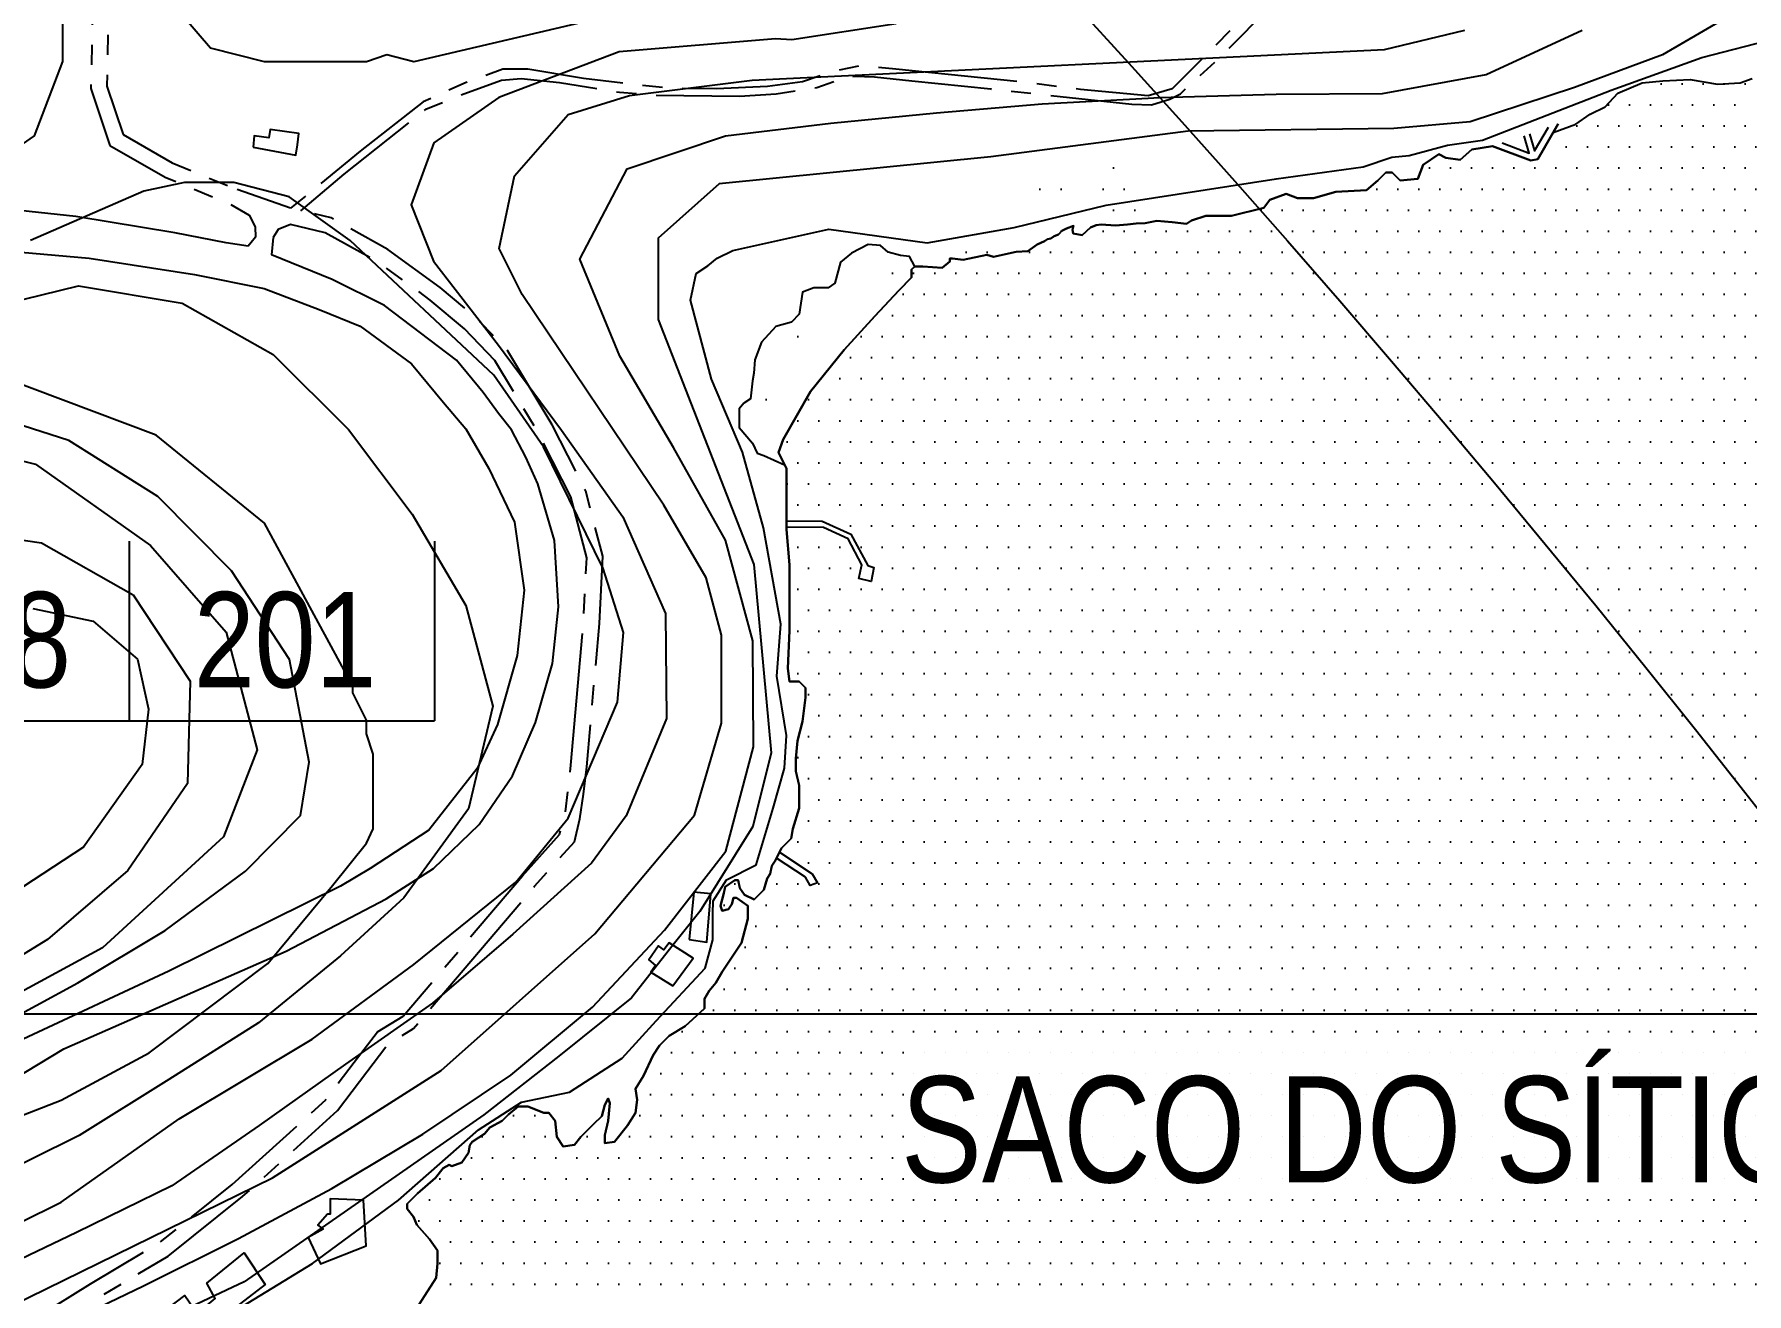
# Model space of a CAD drawing. Header units: millimetres. Extents: x 548366 to 1117317, y 7446967 to 14899125.
# Drawn here: x 557651 to 558297, y 7458309 to 7458784 of the extents above; entities that cross this region are included whole.
import ezdxf
from ezdxf.enums import TextEntityAlignment as Align

# ---------------------------------------------------------------- set-up
doc = ezdxf.new("R2010")
doc.units = ezdxf.units.MM
doc.header["$MEASUREMENT"] = 0
doc.linetypes.add('ESTR-TERRA', pattern=[1, 0.7, -0.1, 0.1, -0.1])
for name, color, linetype in [('AUTO_ESTRADA', 224, 'Continuous'), ('CURVA_INTERMEDIÁRIA', 32, 'Continuous'), ('CURVA_MESTRA', 36, 'Continuous'), ('EDIFICAÇÃO', 7, 'Continuous'), ('HACHURA_OCEANO', 131, 'Continuous'), ('MALHA_TM', 8, 'Continuous'), ('OCEANO', 5, 'Continuous'), ('PIER', 7, 'Continuous'), ('PRAIA', 7, 'Continuous'), ('RADIAIS', 222, 'Continuous'), ('RIO_PERMANENTE', 4, 'Continuous'), ('RUA_PAV_S_MEIO_FIO', 2, 'ESTR-TERRA'), ('TXT_HIDRO', 8, 'Continuous')]:
    doc.layers.add(name, color=color, linetype=linetype)
doc.styles.add('ar_n', font='ARIALN.TTF', dxfattribs={"height": 30})
doc.styles.add('TXT_PRAIA', font='ARIALN.TTF', dxfattribs={"height": 30})
pattern_1 = [(0, (0, 0), (3.96875, 7.9375), [0, -7.9375])]

msp = doc.modelspace()

# ---------------------------------------------------------------- hatches: boundary and pattern name
at = {"layer": 'HACHURA_OCEANO', "ltscale": 0.5}
h = msp.add_hatch(dxfattribs=at)
h.set_pattern_fill('DOTS', color=256, scale=5, style=0)
h.set_pattern_definition(pattern_1)
h.paths.add_polyline_path([(558365, 7458807.7), (558360.36, 7458805.39), (558357.23, 7458804.27), (558355.56, 7458801.78), (558353.59, 7458796.82), (558361.01, 7458788.42), (558357.66, 7458785.5), (558351.37, 7458792.73), (558342.91, 7458784.8), (558336.87, 7458780.6), (558328.36, 7458775.77), (558326.36, 7458771.6), (558322.94, 7458770.29), (558322.94, 7458772.71), (558321.12, 7458776.94), (558315.67, 7458781.78), (558312.04, 7458781.78), (558312.64, 7458778.76), (558315.07, 7458775.74), (558315.67, 7458772.71), (558316.28, 7458769.69), (558313.86, 7458767.88), (558311.43, 7458767.88), (558309.01, 7458769.69), (558301.67, 7458769.62), (558303.53, 7458760.34), (558306.09, 7458760.93), (558307.09, 7458756.49), (558297.77, 7458753.93), (558296.8, 7458757.99), (558300.28, 7458758.76), (558298.57, 7458767.58), (558294.07, 7458765.93), (558285.49, 7458765.42), (558275.2, 7458767.23), (558264.91, 7458766.63), (558257.1, 7458765.9), (558247.93, 7458762.03), (558243.15, 7458756.87), (558237.47, 7458754.16), (558232.05, 7458750.29), (558223.5, 7458747.17), (558217.71, 7458737.16), (558215.09, 7458736.67), (558200.65, 7458741.99), (558192.92, 7458740.82), (558188.5, 7458736.91), (558183.05, 7458737.59), (558180.5, 7458739.29), (558174.55, 7458735.04), (558172.54, 7458729.68), (558165.88, 7458729.07), (558162.85, 7458732.09), (558160.43, 7458732.09), (558157.4, 7458729.07), (558153.16, 7458725.44), (558141.66, 7458724.84), (558133.19, 7458722.42), (558127.13, 7458722.42), (558121.08, 7458726.65), (558117.45, 7458724.23), (558114.42, 7458718.79), (558102.31, 7458715.77), (558092.63, 7458715.77), (558087.18, 7458713.96), (558085.36, 7458712.75), (558079.91, 7458713.35), (558073.86, 7458716.37), (558067.81, 7458726.65), (558062.96, 7458737.54), (558059.33, 7458738.74), (558055.7, 7458733.91), (558052.67, 7458726.65), (558050.85, 7458720.61), (558050.85, 7458714.56), (558046.01, 7458708.51), (558039.96, 7458710.93), (558038.75, 7458724.84), (558038.75, 7458729.68), (558029.06, 7458732.09), (558026.64, 7458728.47), (558026.64, 7458723.02), (558028.46, 7458721.21), (558029.06, 7458724.23), (558031.48, 7458726.05), (558034.51, 7458724.23), (558035.72, 7458719.4), (558035.57, 7458714.28), (558030.12, 7458709.44), (558024.67, 7458707.02), (558021.04, 7458702.18), (558012.56, 7458700.37), (558011.96, 7458707.02), (558004.09, 7458709.44), (557996.82, 7458706.42), (557995.61, 7458702.18), (557997.43, 7458699.77), (557993.19, 7458696.14), (557985.92, 7458696.74), (557982.9, 7458696.74), (557981.69, 7458695.53), (557981.69, 7458692.51), (557976.84, 7458687.67), (557967.76, 7458678), (557956.26, 7458665.3), (557943.55, 7458649.58), (557933.26, 7458631.44), (557931.44, 7458626.61), (557934.47, 7458620.56), (557934.47, 7458604.24), (557934.47, 7458600.79), (557947.95, 7458600.65), (557958.73, 7458595.74), (557965.23, 7458584.03), (557967.44, 7458583.24), (557966.49, 7458578.01), (557961.74, 7458579.12), (557962.85, 7458584.19), (557957.78, 7458594), (557948.42, 7458598.28), (557934.47, 7458598.4), (557934.47, 7458597.59), (557935.68, 7458584.28), (557935.68, 7458559.49), (557935.05, 7458545.15), (557935.66, 7458540.31), (557939.29, 7458540.31), (557941.71, 7458537.9), (557941.71, 7458534.27), (557940.5, 7458525.2), (557938.68, 7458517.94), (557938.08, 7458511.29), (557938.08, 7458506.46), (557939.29, 7458501.01), (557939.29, 7458492.55), (557936.87, 7458484.69), (557936.26, 7458481.06), (557932.63, 7458477.43), (557931.85, 7458475.87), (557944.2, 7458467.75), (557946.14, 7458464.41), (557943.49, 7458463.35), (557941.73, 7458466.52), (557930.74, 7458473.65), (557930.21, 7458472.6), (557929, 7458470.78), (557928.39, 7458467.76), (557927.18, 7458465.95), (557925.97, 7458461.71), (557922.34, 7458458.09), (557918.71, 7458459.9), (557916.89, 7458462.32), (557916.28, 7458465.34), (557915.07, 7458465.34), (557911.44, 7458462.92), (557910.84, 7458460.51), (557909.62, 7458455.67), (557910.23, 7458453.85), (557912.65, 7458454.46), (557913.86, 7458456.27), (557914.47, 7458458.69), (557915.68, 7458458.69), (557919.92, 7458455.67), (557919.92, 7458450.83), (557917.49, 7458441.76), (557910.23, 7458430.88), (557907.81, 7458426.65), (557905.39, 7458423.62), (557903.57, 7458420.6), (557903.57, 7458416.97), (557901.42, 7458415), (558365, 7458415)])
h = msp.add_hatch(dxfattribs=at)
h.set_pattern_fill('DOTS', color=256, scale=5, style=0)
h.set_pattern_definition(pattern_1)
h.paths.add_polyline_path([(558015.73, 7458060.7), (558021.69, 7458052.04), (558001.34, 7458036.25), (558001.94, 7458032.62), (558008, 7458029.59), (558014.05, 7458025.97), (558014.66, 7458023.55), (558014.05, 7458016.9), (558010.42, 7458013.27), (558006.18, 7458009.64), (558004.37, 7458008.43), (558003.76, 7458005.41), (558004.37, 7458001.18), (558006.18, 7457998.15), (558007.39, 7457990.29), (558009.81, 7457984.85), (558009.56, 7457981), (558005.32, 7457977.98), (558002.3, 7457972.54), (557993.22, 7457964.08), (557992.01, 7457959.24), (557990.8, 7457955.61), (557988.37, 7457951.98), (557987.16, 7457947.75), (557985.95, 7457944.73), (557983.53, 7457939.89), (557983.53, 7457936.87), (557985.35, 7457934.45), (557987.77, 7457934.45), (557985.95, 7457931.43), (557980.5, 7457930.22), (557975.66, 7457927.8), (557969.61, 7457924.17), (557966.58, 7457921.15), (557965.97, 7457916.92), (557966.36, 7457915), (558365, 7457915), (558365, 7458415), (557901.42, 7458415), (557896.31, 7458410.32), (557890.25, 7458406.69), (557886.62, 7458403.07), (557884.2, 7458399.44), (557880.57, 7458391.58), (557877.54, 7458386.74), (557878.15, 7458382.51), (557877.54, 7458377.67), (557874.51, 7458372.84), (557869.67, 7458366.79), (557866.04, 7458366.18), (557866.04, 7458369.21), (557867.25, 7458374.65), (557867.85, 7458381.3), (557867.25, 7458383.11), (557866.04, 7458380.7), (557865, 7458377.07), (557865, 7458079.51), (557866.56, 7458079.36), (557874.82, 7458082.2), (557879.66, 7458085.82), (557885.71, 7458086.43), (557886.92, 7458079.78), (557889.95, 7458069.5), (557893.58, 7458067.08), (557906.29, 7458067.08), (557909.93, 7458067.08), (557912.95, 7458066.48), (557917.8, 7458066.48), (557920.82, 7458067.69), (557923.85, 7458067.08), (557931.72, 7458064.66), (557943.22, 7458064.06), (557949.88, 7458064.06), (557955.33, 7458063.45), (557966.83, 7458056.8), (557976.52, 7458050.76), (557996.76, 7458059.08), (558007.6, 7458064.49)])
h = msp.add_hatch(dxfattribs=at)
h.set_pattern_fill('DOTS', color=256, scale=5, style=0)
h.set_pattern_definition(pattern_1)
h.paths.add_polyline_path([(557865, 7458376.64), (557861.8, 7458373.44), (557856.96, 7458368.6), (557854.54, 7458365.58), (557850.3, 7458364.98), (557847.88, 7458368.6), (557847.27, 7458374.65), (557844.85, 7458377.67), (557843.03, 7458377.67), (557836.98, 7458380.09), (557833.35, 7458380.09), (557829.71, 7458377.07), (557827.29, 7458374.65), (557821.84, 7458374.65), (557818.82, 7458374.65), (557817, 7458374.04), (557815.79, 7458371.63), (557815.79, 7458369.21), (557814.58, 7458362.56), (557812.16, 7458358.93), (557807.92, 7458357.72), (557806.71, 7458358.32), (557804.29, 7458357.72), (557801.17, 7458355.41), (557794.51, 7458348.15), (557791.49, 7458343.31), (557791.49, 7458341.5), (557793.91, 7458338.48), (557795.12, 7458335.45), (557799.96, 7458330.01), (557802.99, 7458325.78), (557802.99, 7458320.94), (557802.38, 7458315.5), (557792.7, 7458300.39), (557785.43, 7458291.92), (557782.95, 7458290.86), (557796.03, 7458278.63), (557796.33, 7458267.91), (557797.82, 7458267.91), (557797.97, 7458265.38), (557793.05, 7458265.53), (557793.05, 7458268.06), (557793.95, 7458268.06), (557793.5, 7458277.29), (557780.48, 7458290.03), (557775.75, 7458289.5), (557770.9, 7458290.71), (557767.88, 7458291.32), (557765.45, 7458284.06), (557763.64, 7458275.6), (557755.16, 7458258.06), (557750.92, 7458245.37), (557749.11, 7458215.74), (557749.12, 7458188.79), (557753.36, 7458159.17), (557760.62, 7458134.98), (557769.7, 7458112.01), (557787.86, 7458083.59), (557797.55, 7458077.54), (557810.26, 7458076.94), (557816.31, 7458077.54), (557825.4, 7458079.96), (557832.66, 7458084.19), (557837.56, 7458084.95), (557842.19, 7458112.68), (557839.43, 7458113.27), (557839.63, 7458116.22), (557847.51, 7458115.04), (557847.31, 7458112.29), (557844.36, 7458112.48), (557839.98, 7458085.32), (557840.53, 7458085.4), (557847.79, 7458084.19), (557860.51, 7458079.96), (557865, 7458079.51)])
at = {"layer": 'PRAIA', "ltscale": 0.5}
h = msp.add_hatch(dxfattribs=at)
h.set_pattern_fill('DOTS', color=40, scale=15, style=0)
h.set_pattern_definition([(0, (0, 0), (11.90625, 23.8125), [0, -23.8125])])
h.paths.add_polyline_path([(557956.26, 7458665.3), (557967.76, 7458678), (557976.84, 7458687.67), (557981.69, 7458692.51), (557981.69, 7458695.53), (557982.9, 7458696.74), (557980.84, 7458700.43), (557977.48, 7458700.84), (557972.87, 7458702.1), (557969.94, 7458704.61), (557965.33, 7458705.03), (557959.04, 7458701.68), (557954.85, 7458698.33), (557952.75, 7458690.38), (557950.24, 7458688.7), (557944.79, 7458688.7), (557940.6, 7458687.03), (557939.34, 7458678.66), (557936.41, 7458675.73), (557930.54, 7458674.05), (557925.09, 7458668.19), (557922.57, 7458661.49), (557922.16, 7458656.47), (557921.74, 7458653.54), (557920.9, 7458646.84), (557918.38, 7458645.17), (557916.71, 7458643.07), (557916.71, 7458641.4), (557916.71, 7458635.96), (557921.74, 7458630.1), (557923.41, 7458626.33), (557925.93, 7458625.49), (557933.8, 7458621.89), (557931.44, 7458626.61), (557933.26, 7458631.44), (557943.55, 7458649.58)])

# ---------------------------------------------------------------- linework, layer by layer
at = {"layer": 'AUTO_ESTRADA', "ltscale": 2.5, "flags": 128}
for points in [[(557731.52, 7458704.34), (557723.28, 7458705.58), (557703.87, 7458709.31), (557666.53, 7458715.5), (557627.71, 7458719.63), (557586.26, 7458719.48), (557553.48, 7458714.65), (557532.28, 7458708.76), (557509.93, 7458700.06), (557479.92, 7458686.36), (557461.09, 7458677), (557427.62, 7458659.75), (557415.74, 7458655.39), (557404.56, 7458651.74), (557388.46, 7458648.03), (557353.45, 7458641.28), (557255.39, 7458624.6), (557136.83, 7458610.31), (557119.12, 7458609.69), (557107.49, 7458611.33), (557086, 7458616.41), (557069.92, 7458622.53), (557059.44, 7458627.26)], [(557633.06, 7458703.26), (557671.58, 7458699.82), (557711.34, 7458693.67), (557737.57, 7458688.4), (557758.35, 7458680.49), (557773.81, 7458674.14), (557793.11, 7458660), (557805.2, 7458645.42), (557813.58, 7458635.47), (557822.32, 7458620.53), (557832.02, 7458600.32), (557835.56, 7458574.7), (557832.98, 7458550.06), (557825.54, 7458524.01), (557817.91, 7458507.4), (557799.72, 7458484.24), (557777.61, 7458469.79), (557766.32, 7458463.17), (557701.68, 7458431.12), (557646.68, 7458405.39)], [(557524.33, 7458307.57), (557542.16, 7458324.26), (557582.64, 7458353.8), (557662, 7458401.83), (557745.94, 7458438.6), (557783.63, 7458458.36), (557801.4, 7458469.82), (557818.64, 7458486.37), (557831.22, 7458504.73), (557839.91, 7458524.78), (557846.25, 7458547.06), (557848.6, 7458568.42), (557846.99, 7458593.35), (557840.82, 7458614.82), (557836.19, 7458624.87), (557830.78, 7458635.11), (557825.88, 7458641.23), (557820.1, 7458649.18), (557810.13, 7458661.42), (557782.92, 7458682.01), (557763.27, 7458691.82), (557740.41, 7458701.04)]]:
    msp.add_lwpolyline(points, dxfattribs=at)
at = {"layer": 'CURVA_INTERMEDIÁRIA'}
for points, elevation in [([(558305.7, 7458809.68), (558295.47, 7458794.33), (558264.77, 7458776.42), (558231.55, 7458764.19), (558192.27, 7458751.22), (558163.43, 7458748.7), (558085.99, 7458747.7), (558011.49, 7458738.05), (557909.16, 7458727.81), (557886.14, 7458707.35), (557886.14, 7458676.65), (557922.17, 7458584.33), (557928.7, 7458513.33), (557921.76, 7458485.65), (557901.79, 7458453.62), (557891.81, 7458441.01), (557876.05, 7458421.06), (557848.72, 7458399), (557820.35, 7458376.95), (557730.07, 7458313.93), (557667.75, 7458284.6)], 20), ([(557870.79, 7458791.77), (557794.04, 7458773.86), (557783.8, 7458776.42), (557776.13, 7458773.86), (557737.75, 7458773.86), (557717.29, 7458778.98), (557701.94, 7458796.89)], 60), ([(557596.27, 7458282.47), (557740.76, 7458353.19), (557804.34, 7458393.61), (557862.28, 7458445.1), (557899.85, 7458489.85), (557909.96, 7458524.49), (557909.96, 7458557.68), (557904.18, 7458579.33), (557888.29, 7458606.76), (557834.83, 7458686.14), (557826.16, 7458703.46), (557831.94, 7458730.88), (557852.16, 7458753.97), (557875.28, 7458761.19), (557921.52, 7458766.96), (558159.93, 7458778.51), (558190.28, 7458785.73)], 40), ([(557655.98, 7458295.14), (557692.03, 7458312.46), (557727.85, 7458330.26), (557763.11, 7458349.13), (557797.46, 7458369.63), (557830.61, 7458391.92), (557861.36, 7458417.49), (557888.48, 7458446.49), (557911.63, 7458476.33), (557922.04, 7458515.62), (557921.84, 7458555.57), (557911.56, 7458593.54), (557891.97, 7458628.41), (557871.63, 7458662.85), (557856.57, 7458699.42), (557874.39, 7458733.52), (557911.51, 7458745.93), (557951.21, 7458750.76), (557991.02, 7458754.64), (558030.87, 7458758.05), (558070.81, 7458760.14), (558075.11, 7458760.35), (558119.18, 7458761.69), (558159.18, 7458761.93), (558198.27, 7458769.03), (558234.52, 7458785.82)], 30), ([(557677.51, 7458273.03), (557755.86, 7458320.84), (557788.18, 7458344.7), (557818.36, 7458371.29), (557834.54, 7458381.71), (557852.72, 7458385.51), (557872.55, 7458398.3), (557885.35, 7458412.36), (557903.9, 7458432.18), (557906.76, 7458442.93), (557906.76, 7458452.63), (557906.8, 7458457.61), (557911.88, 7458465.55), (557923.08, 7458471.18), (557929.54, 7458492.49), (557933.78, 7458507.54), (557934.51, 7458519.85), (557930.88, 7458542.31), (557932.33, 7458561.87), (557925.9, 7458598.23), (557917.86, 7458626.7), (557906.25, 7458654.23), (557898.27, 7458683.93), (557900.45, 7458694.07), (557904.8, 7458696.97), (557908.43, 7458699.87), (557914.23, 7458702.76), (557950.5, 7458710.73), (557987.5, 7458705.66), (558020.29, 7458711.4), (558054.97, 7458719.81), (558119.07, 7458729.78), (558151.88, 7458734.22), (558162.76, 7458737.84), (558169.29, 7458738.56), (558183.69, 7458742.39), (558196.85, 7458744.36), (558245.45, 7458763.2), (558279.55, 7458775.51), (558307.84, 7458782.76)], 10), ([(557645.65, 7458336.39), (557661, 7458344.06), (557705.54, 7458375.37), (557755.66, 7458405.46), (557794.04, 7458433.61), (557832.47, 7458464.66), (557852.19, 7458488.73), (557870.82, 7458532.5), (557873.02, 7458558.77), (557865.34, 7458582.84), (557842.89, 7458628.73), (557824.16, 7458655.78), (557770, 7458706.5), (557746.99, 7458722.91), (557726.17, 7458728.38), (557707.54, 7458728.38), (557692.2, 7458725.1), (557649.46, 7458706.5)], 60), ([(557633.12, 7458681.03), (557667.55, 7458689.42), (557706.69, 7458682.86), (557741, 7458663.45), (557769.39, 7458635.28), (557793.37, 7458603.36), (557813.63, 7458568.91), (557823.74, 7458530.97), (557814.61, 7458492.21), (557790.2, 7458458.75), (557766.37, 7458436.81), (557735.48, 7458411.56), (557701.63, 7458390.28), (557667.82, 7458369.14), (557632.05, 7458351.42)], 70), ([(557572.81, 7458348.18), (557661, 7458382.44), (557694.26, 7458400.35), (557739, 7458433.94), (557763.32, 7458463.34), (557776.12, 7458479.32), (557778.69, 7458484.77), (557778.69, 7458512.91), (557776.13, 7458520.59), (557776.13, 7458525.7), (557771.01, 7458535.94), (557771.01, 7458538.5), (557737.75, 7458599.9), (557696.82, 7458633.15), (557614.95, 7458663.85)], 80), ([(557635.79, 7458409.57), (557667.38, 7458426.66), (557700.27, 7458446.39), (557730.54, 7458468.75), (557751.28, 7458489.69), (557754.59, 7458509.79), (557747.14, 7458548.53), (557725.22, 7458581.96), (557697.47, 7458609.96), (557663.99, 7458631.1), (557625.9, 7458643.3)], 90), ([(557614.62, 7458598.18), (557653.67, 7458592.5), (557688.25, 7458572.94), (557709.7, 7458540.44), (557708.69, 7458501.76), (557686.2, 7458468.97), (557655.93, 7458443.01), (557621.8, 7458422.14)], 110), ([(557650.35, 7458567.72), (557673.07, 7458562.95), (557689.81, 7458548.62), (557694, 7458529.81), (557691.6, 7458508.91), (557669.48, 7458477.87), (557604.32, 7458435.18)], 120)]:
    msp.add_lwpolyline(points, dxfattribs=dict(at, elevation=elevation))
at = {"layer": 'CURVA_MESTRA'}
for points, elevation in [([(557618.3, 7458723.28), (557650.96, 7458745.9), (557661.72, 7458773.91), (557661.72, 7458814.39)], 50), ([(557975.81, 7458788.16), (557936.47, 7458782.15), (557930.36, 7458782.49), (557871.48, 7458777.59), (557826.09, 7458760.41), (557801.56, 7458743.24), (557792.97, 7458719.93), (557801.44, 7458698.7), (557825.9, 7458667.09), (557849.73, 7458634.97), (557872.77, 7458602.36), (557888.84, 7458565.91), (557889.23, 7458526.28), (557874.01, 7458489.62), (557860.96, 7458471.77), (557831.35, 7458445.02), (557801, 7458419.02), (557768.28, 7458396.02), (557735.65, 7458372.89), (557702.77, 7458350.18), (557666.87, 7458332.61), (557630.8, 7458315.32)], 50), ([(557613.31, 7458631.7), (557651.37, 7458622.19), (557694.72, 7458591.56), (557723.26, 7458558.81), (557734.89, 7458514.45), (557722.2, 7458481.7), (557676.59, 7458439.81), (557598.95, 7458397.73)], 100)]:
    msp.add_lwpolyline(points, dxfattribs=dict(at, elevation=elevation))
at = {"layer": 'EDIFICAÇÃO', "ltscale": 4}
msp.add_lwpolyline([(557733.39, 7458741.7), (557749.54, 7458738.61), (557750.21, 7458742.59), (557750.65, 7458746.79), (557739.81, 7458748.34), (557739.36, 7458745.24), (557733.87, 7458745.88), (557733.39, 7458741.7)], dxfattribs=at)
msp.add_lwpolyline([(557897.8, 7458442.95), (557904.42, 7458442.01), (557905.96, 7458460.26), (557899.54, 7458460.87)], close=True, dxfattribs=at)
at = {"layer": 'EDIFICAÇÃO'}
for points in [[(557891.63, 7458425.51), (557899.34, 7458436.02), (557890.3, 7458441.8), (557888.23, 7458439.13), (557886.3, 7458440.61), (557882.59, 7458435.28), (557885.11, 7458433.21), (557883.33, 7458430.69), (557891.63, 7458425.51)], [(557754.13, 7458330.64), (557758.83, 7458320.74), (557776.05, 7458327.51), (557775.01, 7458344.71), (557762.48, 7458345.24), (557762.48, 7458339.5), (557761.44, 7458339.5), (557757.79, 7458335.33), (557759.87, 7458333.77)], [(557692.49, 7458297.31), (557707.63, 7458308.78), (557712.33, 7458302), (557719.11, 7458307.74), (557715.98, 7458313.47), (557730.07, 7458324.94), (557737.9, 7458312.95), (557701.36, 7458284.8)]]:
    msp.add_lwpolyline(points, close=True, dxfattribs=at)
at = {"layer": 'MALHA_TM'}
msp.add_lwpolyline([(549360, 7458415), (559365, 7458415)], dxfattribs=at)
at = {"layer": 'OCEANO', "ltscale": 2.5}
for points in [[(558223.5, 7458747.17), (558232.05, 7458750.29), (558237.47, 7458754.16), (558243.15, 7458756.87), (558247.93, 7458762.03), (558257.1, 7458765.9), (558264.91, 7458766.63), (558275.2, 7458767.23), (558285.49, 7458765.42), (558294.07, 7458765.93), (558298.57, 7458767.58)], [(558200.65, 7458741.99), (558192.92, 7458740.82), (558188.5, 7458736.91), (558183.05, 7458737.59), (558180.48, 7458739.05), (558174.55, 7458735.04), (558172.54, 7458729.68), (558165.88, 7458729.07), (558162.85, 7458732.09), (558160.43, 7458732.09), (558157.4, 7458729.07), (558153.16, 7458725.44), (558141.66, 7458724.84), (558133.19, 7458722.42), (558127.13, 7458722.42), (558122.84, 7458724.03), (558116.73, 7458721.77), (558114.42, 7458718.79), (558102.31, 7458715.77), (558092.63, 7458715.77), (558087.18, 7458713.96), (558085.36, 7458712.75), (558079.91, 7458713.35), (558074.19, 7458713.89), (558069.76, 7458713), (558066.39, 7458712.83), (558063.02, 7458712.47), (558058.58, 7458712.12), (558053.09, 7458712.47), (558051.31, 7458712.3), (558049.18, 7458711.41), (558046.01, 7458708.51), (558042.62, 7458709.18), (558042.32, 7458710.53), (558042.77, 7458712.02), (558040.08, 7458710.98), (558038.28, 7458710.08), (558037.08, 7458708.73), (558035.43, 7458708.13), (558034.16, 7458707.23), (558034.16, 7458707.23), (558034.16, 7458707.23), (558032.96, 7458706.93), (558031.76, 7458706.18), (558029.06, 7458704.99), (558025.47, 7458702.44), (558021.04, 7458702.18), (558012.56, 7458700.37), (558010.09, 7458701.13), (558001.07, 7458699.15), (557997.1, 7458699.68), (557996.1, 7458699.68), (557996.1, 7458698.61), (557993.19, 7458696.14), (557985.92, 7458696.74), (557982.9, 7458696.74), (557981.69, 7458695.53), (557981.69, 7458692.51), (557976.84, 7458687.67), (557967.76, 7458678), (557956.26, 7458665.3), (557943.55, 7458649.58), (557933.26, 7458631.44), (557931.44, 7458626.61), (557934.47, 7458620.56), (557934.47, 7458604.24), (557934.47, 7458597.59), (557935.68, 7458584.28), (557935.68, 7458559.49), (557935.05, 7458545.15), (557935.66, 7458540.31), (557939.29, 7458540.31), (557941.71, 7458537.9), (557941.71, 7458534.27), (557940.5, 7458525.2), (557938.68, 7458517.94), (557938.08, 7458511.29), (557938.08, 7458506.46), (557939.29, 7458501.01), (557939.29, 7458492.55), (557936.87, 7458484.69), (557936.26, 7458481.06), (557932.63, 7458477.43), (557930.21, 7458472.6), (557929, 7458470.78), (557928.39, 7458467.76), (557927.18, 7458465.95), (557925.97, 7458461.71), (557922.34, 7458458.09), (557918.71, 7458459.9), (557916.89, 7458462.32), (557916.28, 7458465.34), (557915.07, 7458465.34), (557911.44, 7458462.92), (557910.84, 7458460.51), (557909.62, 7458455.67), (557910.23, 7458453.85), (557912.65, 7458454.46), (557913.86, 7458456.27), (557914.47, 7458458.69), (557915.68, 7458458.69), (557919.92, 7458455.67), (557919.92, 7458450.83), (557917.49, 7458441.76), (557910.23, 7458430.88), (557907.81, 7458426.65), (557905.39, 7458423.62), (557903.57, 7458420.6), (557903.57, 7458416.97), (557896.31, 7458410.32), (557890.25, 7458406.69), (557886.62, 7458403.07), (557884.2, 7458399.44), (557880.57, 7458391.58), (557877.54, 7458386.74), (557878.15, 7458382.51), (557877.54, 7458377.67), (557874.51, 7458372.84), (557869.67, 7458366.79), (557866.04, 7458366.18), (557866.04, 7458369.21), (557867.25, 7458374.65), (557867.85, 7458381.3), (557867.25, 7458383.11), (557866.04, 7458380.7), (557864.83, 7458376.46), (557861.8, 7458373.44), (557856.96, 7458368.6), (557854.54, 7458365.58), (557850.3, 7458364.98), (557847.88, 7458368.6), (557847.27, 7458374.65), (557844.85, 7458377.67), (557843.03, 7458377.67), (557836.98, 7458380.09), (557833.35, 7458380.09), (557829.71, 7458377.07), (557827.29, 7458374.65), (557822.61, 7458372.16), (557820.61, 7458369.71), (557818.48, 7458368.35), (557815.97, 7458366.68), (557815.13, 7458365.52), (557814.58, 7458362.56), (557812.16, 7458358.93), (557808.34, 7458357.51), (557807.28, 7458358.04), (557805.1, 7458356.86), (557802.14, 7458353.2), (557795.39, 7458347.27), (557791.49, 7458343.31), (557791.49, 7458341.5), (557793.91, 7458338.48), (557795.12, 7458335.45), (557799.96, 7458330.01), (557802.99, 7458325.78), (557802.99, 7458320.94), (557802.38, 7458315.5), (557792.7, 7458300.39)]]:
    msp.add_lwpolyline(points, dxfattribs=at)
at = {"layer": 'PIER', "ltscale": 2.5}
for points in [[(558225.38, 7458750.43), (558217.71, 7458737.16), (558215.09, 7458736.67), (558200.65, 7458741.99)], [(558214.63, 7458746.65), (558216.55, 7458740.26), (558221.77, 7458749.19)], [(558204.31, 7458743.24), (558214.5, 7458739.38), (558212.64, 7458745.95)], [(557934.47, 7458600.79), (557947.95, 7458600.65), (557958.73, 7458595.74), (557965.23, 7458584.03), (557967.44, 7458583.24), (557966.49, 7458578.01), (557961.74, 7458579.12), (557962.85, 7458584.19), (557957.78, 7458594), (557948.42, 7458598.28), (557934.47, 7458598.4)], [(557931.85, 7458475.87), (557944.2, 7458467.75), (557946.14, 7458464.41), (557943.49, 7458463.35), (557941.73, 7458466.52), (557930.74, 7458473.65)]]:
    msp.add_lwpolyline(points, dxfattribs=at)
at = {"layer": 'PRAIA'}
msp.add_lwpolyline([(557982.9, 7458696.74), (557980.84, 7458700.43), (557977.48, 7458700.84), (557972.87, 7458702.1), (557969.94, 7458704.61), (557965.33, 7458705.03), (557959.04, 7458701.68), (557954.85, 7458698.33), (557952.75, 7458690.38), (557950.24, 7458688.7), (557944.79, 7458688.7), (557940.6, 7458687.03), (557939.34, 7458678.66), (557936.41, 7458675.73), (557930.54, 7458674.05), (557925.09, 7458668.19), (557922.57, 7458661.49), (557922.16, 7458656.47), (557921.74, 7458653.54), (557920.9, 7458646.84), (557918.38, 7458645.17), (557916.71, 7458643.07), (557916.71, 7458641.4), (557916.71, 7458635.96), (557921.74, 7458630.1), (557923.41, 7458626.33), (557925.93, 7458625.49), (557933.8, 7458621.89)], dxfattribs=at)
at = {"layer": 'RADIAIS', "linetype": 'Continuous', "ltscale": 2.5}
for p, q in [((557686.65, 7458593.2), (557686.65, 7458525.46)), ((557686.65, 7458593.2), (557686.65, 7458525.46)), ((557801.77, 7458593.2), (557801.77, 7458525.46)), ((557111.02, 7458525.46), (557801.77, 7458525.46))]:
    msp.add_line(p, q, dxfattribs=at)
for radius in [4998.2, 3998.56]:
    msp.add_circle((554363.71, 7455412.75), radius, dxfattribs=at)
at = {"layer": 'RIO_PERMANENTE', "ltscale": 10}
msp.add_lwpolyline([(557792.7, 7458300.39), (557802.38, 7458315.5), (557802.99, 7458320.94), (557802.99, 7458325.78), (557799.96, 7458330.01), (557795.12, 7458335.45), (557793.91, 7458338.48), (557791.49, 7458341.5), (557791.49, 7458343.31), (557795.39, 7458347.27), (557802.14, 7458353.2), (557805.1, 7458356.86), (557807.28, 7458358.04), (557808.34, 7458357.51), (557812.16, 7458358.93), (557814.58, 7458362.56), (557815.13, 7458365.52), (557815.97, 7458366.68), (557818.48, 7458368.35), (557820.61, 7458369.71), (557822.61, 7458372.16), (557827.29, 7458374.65), (557829.71, 7458377.07), (557833.35, 7458380.09), (557836.98, 7458380.09), (557843.03, 7458377.67), (557844.85, 7458377.67), (557847.27, 7458374.65), (557847.88, 7458368.6), (557850.3, 7458364.98), (557854.54, 7458365.58), (557856.96, 7458368.6), (557861.8, 7458373.44), (557864.83, 7458376.46), (557866.04, 7458380.7), (557867.25, 7458383.11), (557867.85, 7458381.3), (557867.25, 7458374.65), (557866.04, 7458369.21), (557866.04, 7458366.18), (557869.67, 7458366.79), (557874.51, 7458372.84), (557877.54, 7458377.67), (557878.15, 7458382.51), (557877.54, 7458386.74), (557880.57, 7458391.58), (557884.2, 7458399.44), (557886.62, 7458403.07), (557890.25, 7458406.69), (557896.31, 7458410.32), (557903.57, 7458416.97), (557903.57, 7458420.6), (557905.39, 7458423.62), (557907.81, 7458426.65), (557910.23, 7458430.88), (557917.49, 7458441.76), (557919.92, 7458450.83), (557919.92, 7458455.67), (557915.68, 7458458.69), (557914.47, 7458458.69), (557913.86, 7458456.27), (557912.65, 7458454.46), (557910.23, 7458453.85), (557909.62, 7458455.67), (557910.84, 7458460.51), (557911.44, 7458462.92), (557915.07, 7458465.34), (557916.28, 7458465.34), (557916.89, 7458462.32), (557918.71, 7458459.9), (557922.34, 7458458.09), (557925.97, 7458461.71), (557927.18, 7458465.95), (557928.39, 7458467.76), (557929, 7458470.78), (557930.21, 7458472.6), (557932.63, 7458477.43), (557936.26, 7458481.06), (557936.87, 7458484.69), (557939.29, 7458492.55), (557939.29, 7458501.01), (557938.08, 7458506.46), (557938.08, 7458511.29), (557938.68, 7458517.94), (557940.5, 7458525.2), (557941.71, 7458534.27), (557941.71, 7458537.9), (557939.29, 7458540.31), (557935.66, 7458540.31), (557935.05, 7458545.15), (557935.68, 7458559.49), (557935.68, 7458584.28), (557934.47, 7458597.59), (557934.47, 7458604.24), (557934.47, 7458620.56), (557931.44, 7458626.61), (557933.26, 7458631.44), (557943.55, 7458649.58), (557956.26, 7458665.3), (557967.76, 7458678), (557976.84, 7458687.67), (557981.69, 7458692.51), (557981.69, 7458695.53), (557982.9, 7458696.74), (557985.92, 7458696.74), (557993.19, 7458696.14), (557996.1, 7458698.61), (557996.1, 7458699.68), (557997.1, 7458699.68), (558001.07, 7458699.15), (558010.09, 7458701.13), (558012.56, 7458700.37), (558021.04, 7458702.18), (558025.47, 7458702.44), (558029.06, 7458704.99), (558031.76, 7458706.18), (558032.96, 7458706.93), (558034.16, 7458707.23), (558035.43, 7458708.13), (558037.08, 7458708.73), (558038.28, 7458710.08), (558040.08, 7458710.98), (558042.77, 7458712.02), (558042.32, 7458710.53), (558042.62, 7458709.18), (558046.01, 7458708.51), (558049.18, 7458711.41), (558051.31, 7458712.3), (558053.09, 7458712.47), (558058.58, 7458712.12), (558063.02, 7458712.47), (558066.39, 7458712.83), (558069.76, 7458713), (558074.19, 7458713.89), (558079.91, 7458713.35), (558085.36, 7458712.75), (558087.18, 7458713.96), (558092.63, 7458715.77), (558102.31, 7458715.77), (558114.42, 7458718.79), (558116.73, 7458721.77), (558122.84, 7458724.03), (558127.13, 7458722.42), (558133.19, 7458722.42), (558141.66, 7458724.84), (558153.16, 7458725.44), (558157.4, 7458729.07), (558160.43, 7458732.09), (558162.85, 7458732.09), (558165.88, 7458729.07), (558172.54, 7458729.68), (558174.55, 7458735.04), (558180.48, 7458739.05), (558183.05, 7458737.59), (558188.5, 7458736.91), (558192.92, 7458740.82), (558200.65, 7458741.99), (558215.09, 7458736.67), (558217.71, 7458737.16), (558225.38, 7458750.43)], dxfattribs=at)
at = {"layer": 'RUA_PAV_S_MEIO_FIO', "ltscale": 75, "flags": 128}
for points in [[(557751.44, 7458717.72), (557767.8, 7458731.46), (557798.76, 7458756.1), (557812.89, 7458761.81), (557827.02, 7458766.92), (557834.53, 7458767.52), (557848.96, 7458766.01), (557871.51, 7458762.41), (557885.04, 7458761.21), (557916.82, 7458760.91), (557930.65, 7458761.81), (557945.98, 7458764.21), (557956.51, 7458767.82), (557960.11, 7458768.42), (557967.63, 7458768.12), (557981.76, 7458766.61), (558011.52, 7458763.61), (558064.73, 7458757.9), (558072.17, 7458757.62), (558079.09, 7458759.72), (558082.99, 7458761.82), (558097.12, 7458774.74), (558115.76, 7458793.37), (558129.29, 7458805.09), (558139.81, 7458812), (558155.74, 7458821.31), (558195.25, 7458852.41), (558211.78, 7458865.33), (558222.3, 7458871.64), (558229.52, 7458881.85), (558239.74, 7458894.47), (558249.96, 7458907.09), (558253.02, 7458910.53), (558259.94, 7458913.53), (558266.85, 7458914.13), (558274.07, 7458914.43), (558280.98, 7458915.03), (558283.99, 7458917.14), (558285.79, 7458919.54), (558285.79, 7458924.35), (558283.99, 7458926.75), (558278.58, 7458930.66), (558264.45, 7458938.77), (558241, 7458952.29), (558230.48, 7458956.19), (558218.75, 7458961.6), (558215.81, 7458964.97), (558212.8, 7458968.29), (558203.49, 7458980.77), (558183.25, 7459016.77), (558181.17, 7459027.95), (558180.32, 7459033.85), (558179.95, 7459043.31), (558177.95, 7459060.9), (558176.75, 7459070.5), (558173.14, 7459076.9), (558167.56, 7459080.45), (558157.35, 7459081.54), (558128.92, 7459081.36), (558126.73, 7459080.27), (558126.18, 7459077.72), (558124.28, 7459074.5), (558107.46, 7459069.3), (558094.34, 7459065.61), (558065.9, 7459063.21), (558057.09, 7459063.21), (558048.17, 7459066.27), (558042.08, 7459066.04), (558034.67, 7459065.61), (558030.26, 7459062.01), (558028.26, 7459059.21), (558021.45, 7459052.01), (558015.04, 7459046.81), (558006.23, 7459045.21), (557995.82, 7459046.41), (557967.39, 7459052.41), (557956.41, 7459056.7), (557947.57, 7459060.95), (557911.13, 7459091.35), (557910.37, 7459091.85), (557905.03, 7459092.76), (557897.5, 7459093.25), (557890.27, 7459093.46), (557878.79, 7459094.63), (557867.54, 7459095.1), (557860.04, 7459095.8), (557849.74, 7459094.87), (557838.72, 7459091.82), (557830.52, 7459088.08), (557815.06, 7459079.18), (557800.53, 7459071.22), (557771.11, 7459067.49), (557751, 7459065.33)], [(558048.89, 7459016.79), (558071.62, 7459017.02), (558102.41, 7459017.71), (558112.02, 7459017.01), (558117.88, 7459015.37), (558126.08, 7459013.26), (558139.43, 7459010.22), (558156.55, 7459010.18), (558162.49, 7459011.71), (558167.85, 7459014.68), (558173.64, 7459016.07), (558175.75, 7459014.67), (558207.93, 7458963.22), (558210.22, 7458960.84), (558213.67, 7458958.56), (558225.37, 7458954.46), (558238.59, 7458949.35), (558252.12, 7458941.84), (558268.66, 7458933.73), (558279.48, 7458927.42), (558283.09, 7458923.82), (558282.79, 7458920.81), (558280.08, 7458918.11), (558266.85, 7458916.6), (558259.33, 7458916.52), (558250.91, 7458912.62), (558238.89, 7458898.2), (558220.25, 7458874.76), (558209, 7458867.42), (558154.79, 7458824.4), (558127.44, 7458808.47), (558102.79, 7458786.54), (558079.94, 7458763.71), (558070.92, 7458761), (558045.37, 7458763.41), (558021.32, 7458766.41), (557975.75, 7458771.11), (557962.22, 7458772.31), (557952, 7458770.21), (557940.58, 7458766.3), (557927.35, 7458764.5), (557908.11, 7458763.6), (557889.47, 7458763.9), (557857.98, 7458767.52), (557836.94, 7458771.12), (557827.62, 7458771.12), (557813.79, 7458766.01), (557797.56, 7458758.8), (557773.81, 7458740.18), (557747.57, 7458718.63)], [(557683.75, 7458974.97), (557659.05, 7458935.16), (557649.51, 7458900.6), (557647.72, 7458870.8), (557652.56, 7458844.8), (557666.88, 7458825.14), (557673.44, 7458813.82), (557672.84, 7458790.58), (557672.24, 7458763.76), (557679.4, 7458742.31), (557700.28, 7458730.39), (557724.74, 7458720.26), (557731.9, 7458716.09), (557734.18, 7458711.69), (557734.28, 7458707.75), (557732.71, 7458705.7), (557731.52, 7458704.34)], [(557692.56, 7458977.79), (557664.6, 7458932.73), (557655.46, 7458899.61), (557653.75, 7458871.18), (557658.21, 7458847.24), (557671.91, 7458828.42), (557679.48, 7458815.36), (557678.84, 7458790.43), (557678.27, 7458764.67), (557684.37, 7458746.38), (557702.93, 7458735.79), (557727.41, 7458725.65)], [(557747.57, 7458718.63), (557727.41, 7458725.65)], [(557936.7, 7458015.92), (557932.7, 7458021.66), (557923.66, 7458031.04), (557914.96, 7458035.56), (557899.92, 7458039.83), (557880.79, 7458042.09), (557869.31, 7458043.48), (557862.88, 7458046.61), (557856.79, 7458048), (557846.22, 7458049.56), (557818.74, 7458049.56), (557802.4, 7458049.04), (557789.53, 7458046.61), (557777.39, 7458042.21), (557761.22, 7458034.91), (557745.39, 7458031.96), (557733.39, 7458031.09), (557720.18, 7458031.79), (557712.35, 7458032.48), (557701.93, 7458033.56), (557688.89, 7458036.86), (557674.45, 7458039.29), (557664.54, 7458038.25), (557654.45, 7458035.47), (557639.49, 7458033.21), (557632.54, 7458029.91), (557618.21, 7458022.93), (557611.77, 7458021.19), (557608.12, 7458022.24), (557604.99, 7458027.97), (557604.81, 7458038.39), (557608.64, 7458052.64), (557612.13, 7458064.22), (557612.13, 7458072.03), (557611.95, 7458082.11), (557612.65, 7458090.45), (557613.17, 7458094.62), (557614.21, 7458107.59), (557616.65, 7458117.84), (557618.74, 7458125.49), (557621.34, 7458134), (557629.7, 7458151.35), (557632.14, 7458160.73), (557631.09, 7458172.03), (557626.74, 7458181.75), (557622.4, 7458191.66), (557620.13, 7458196.83), (557619.61, 7458202.39), (557621.7, 7458211.6), (557624.13, 7458217.33), (557626.04, 7458223.24), (557628.3, 7458232.62), (557628.3, 7458232.62), (557630.84, 7458242.87), (557632.61, 7458256.14), (557641.37, 7458275.44), (557646.18, 7458283.73), (557657.17, 7458296.78), (557675.29, 7458308.1), (557701.45, 7458323.68), (557729.43, 7458346.09), (557765.27, 7458378.52), (557776.27, 7458393.17), (557784.34, 7458403.63), (557793.94, 7458409.48), (557839.48, 7458463.05), (557854.54, 7458479.87), (557856.59, 7458488.44), (557857.98, 7458497.82), (557859.2, 7458508.08), (557863.98, 7458562.08), (557865.22, 7458587.52), (557858.89, 7458612.03), (557846.16, 7458636.97), (557829.33, 7458664.98), (557817.26, 7458677.55), (557803.91, 7458688.77), (557784.23, 7458703.08), (557762.79, 7458715.04), (557751.44, 7458717.72)], [(557927.82, 7457903.79), (557925.99, 7457930.26), (557922.25, 7457948.97), (557918.97, 7457965.59), (557916.16, 7457977.53), (557914.75, 7457985.49), (557916.4, 7457992.61), (557919.68, 7457998.69), (557923.2, 7458006.65), (557923.2, 7458014.61), (557919.68, 7458021.4), (557915.23, 7458025.62), (557910.78, 7458031.47), (557907.97, 7458033.81), (557900, 7458036.85), (557884.06, 7458038.49), (557869.3, 7458040.37), (557862.08, 7458043.04), (557852.71, 7458045.38), (557838.18, 7458047.02), (557823.88, 7458047.02), (557808.65, 7458046.31), (557794.58, 7458045.61), (557781.93, 7458041.63), (557770.98, 7458035.98), (557759.96, 7458031.3), (557742.39, 7458028.73), (557722, 7458028.26), (557700.9, 7458031.07), (557690.12, 7458033.64), (557674.42, 7458036.92), (557669.27, 7458036.22), (557661.8, 7458034.34), (557658.28, 7458033.17), (557651.72, 7458030.6), (557646.33, 7458030.6), (557643.75, 7458030.83), (557638.83, 7458029.89), (557628.99, 7458024.74), (557615.63, 7458019.12), (557608.83, 7458018.66), (557605.79, 7458021.47), (557602.5, 7458028.02), (557602.27, 7458038.79), (557604.61, 7458049.09), (557609.35, 7458065.25), (557604.9, 7458066.42), (557599.51, 7458069.46), (557597.63, 7458076.72), (557598.08, 7458079.83), (557605.87, 7458095.07), (557612.38, 7458112.9), (557616.48, 7458128.56), (557625.93, 7458150.91), (557628.82, 7458159.59), (557628.1, 7458168.99), (557621.83, 7458182.96), (557616.04, 7458196.46), (557616.52, 7458205.37), (557621.33, 7458218.46), (557623.46, 7458230.56), (557624.88, 7458243.59), (557626.78, 7458257.81), (557636.03, 7458278.19), (557641.25, 7458287.2), (557653.19, 7458301.37), (557672.17, 7458313.22), (557698.02, 7458328.62), (557725.54, 7458350.66), (557760.82, 7458382.59), (557771.49, 7458396.81), (557780.27, 7458408.18), (557790, 7458414.1), (557834.96, 7458466.99), (557848.96, 7458482.63), (557851.07, 7458490.28), (557852.04, 7458498.74), (557853.23, 7458508.7), (557858, 7458562.49), (557859.18, 7458586.9), (557853.24, 7458609.89), (557840.91, 7458634.06), (557824.54, 7458661.31), (557813.15, 7458673.16), (557800.21, 7458684.04), (557781, 7458698.02), (557760.59, 7458709.39), (557747.55, 7458712.47), (557742.9, 7458710.58), (557740.92, 7458707.62), (557740.41, 7458701.04)]]:
    msp.add_lwpolyline(points, dxfattribs=at)

# ---------------------------------------------------------------- texts
at = {"layer": 'RADIAIS', "linetype": 'Continuous', "ltscale": 2.5, "style": 'ar_n'}
for s, p in [('188', (557630.36, 7458538)), ('201', (557745.48, 7458538))]:
    msp.add_text(s, height=36, dxfattribs=at).set_placement(p, align=Align.CENTER)
at = {"layer": 'TXT_HIDRO', "style": 'TXT_PRAIA'}
msp.add_text('SACO DO SÍTIO', height=40, dxfattribs=at).set_placement((557977.65, 7458351.46))

doc.saveas('drawing.dxf')
